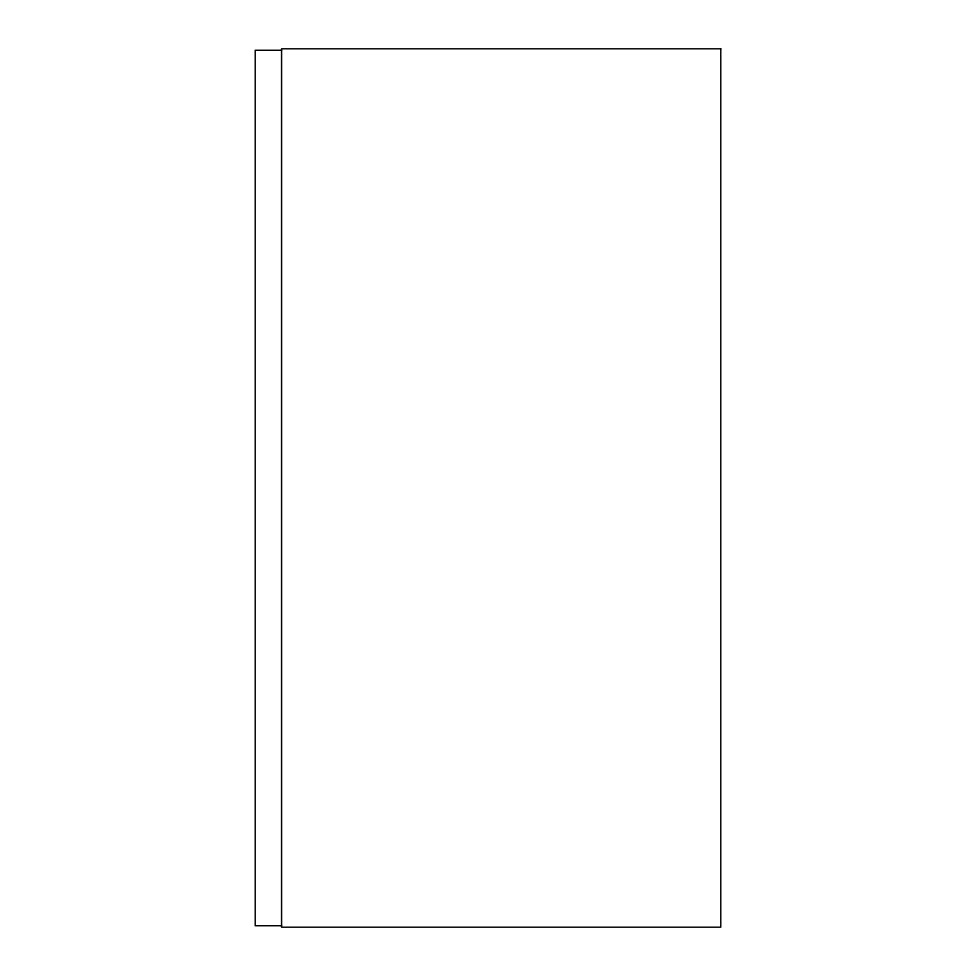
<?xml version="1.0" encoding="UTF-8"?>
<svg xmlns="http://www.w3.org/2000/svg" width="976" height="976" viewBox="0 0 976 976"><rect width="100%" height="100%" fill="white"/><g stroke="black" fill="none" stroke-linecap="round" stroke-linejoin="round"><path stroke-width="1.46" d="M281.576 50.264L255.224 50.264L255.224 925.736L281.576 925.736M720.776 48.8L281.576 48.8L281.576 927.2L720.776 927.2L720.776 48.8"/></g></svg>
